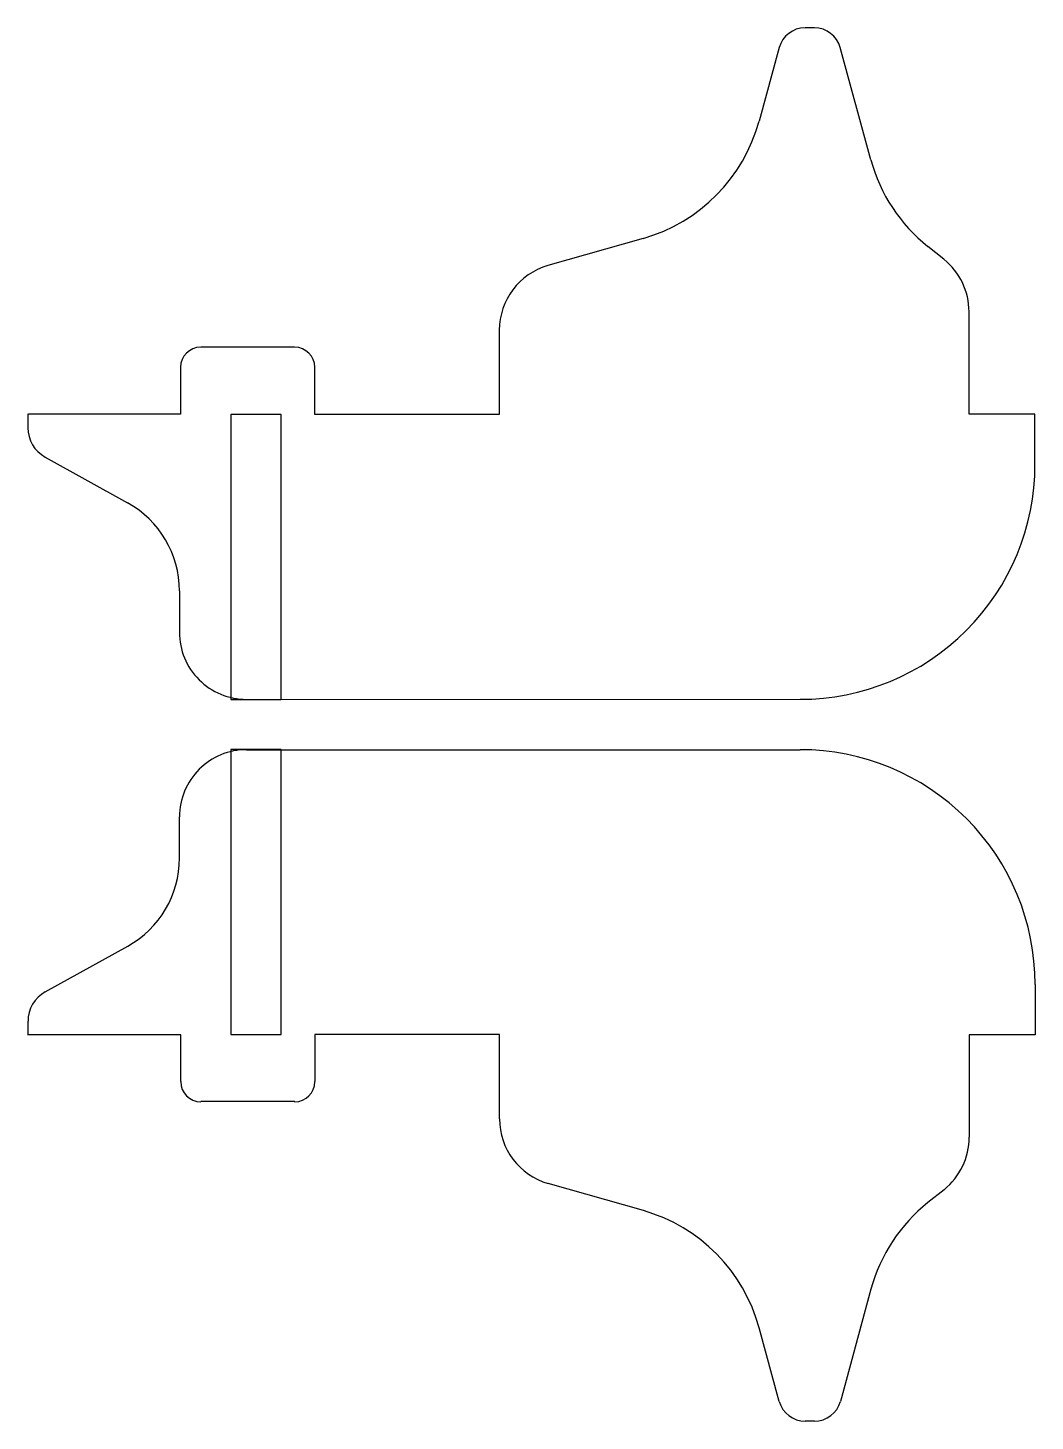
# Model space of a CAD drawing. Extents: x 0.5 to 8, y 0.5 to 10.9.
import ezdxf

# ---------------------------------------------------------------- set-up
doc = ezdxf.new("R2010")
doc.units = 0

msp = doc.modelspace()

# ---------------------------------------------------------------- linework, layer by layer
at = {"color": 5, "linetype": 'CONTINUOUS'}
for p, q in [((6.362153, 10.88698), (6.292634, 10.88702)), ((6.099609, 10.73951), (5.950074, 10.19122)), ((6.782944, 9.904419), (6.555161, 10.7395)), ((5.087205, 9.317871), (4.376801, 9.11496)), ((7.327628, 9.161496), (7.208176, 9.257019)), ((7.515336, 8.006928), (7.515336, 8.770813)), ((4.01404, 8.633972), (4.014039, 8.004303)), ((2.488503, 8.50602), (1.787987, 8.506012)), ((1.638024, 8.356019), (1.637986, 8.006928)), ((2.638505, 8.004303), (2.638505, 8.356018)), ((0.5, 8.009033), (0.5, 7.906189)), ((1.637986, 8.006928), (0.503861, 8.006928)), ((2.012558, 8.004456), (2.012558, 5.878662)), ((2.387635, 8.004456), (2.012558, 8.004456)), ((2.387635, 5.878662), (2.387635, 8.004456)), ((4.014039, 8.004303), (2.638505, 8.004303)), ((8.006684, 8.006928), (7.515336, 8.006928)), ((8.0066, 7.631867), (8.006684, 8.006928)), ((0.6287, 7.687634), (1.243363, 7.346039)), ((1.629289, 6.690124), (1.629288, 6.381378)), ((2.012558, 5.878662), (2.387635, 5.878662)), ((2.129487, 5.881103), (6.256028, 5.881165)), ((2.387078, 5.506989), (2.011994, 5.506989)), ((2.011994, 5.506989), (2.011994, 3.381195)), ((2.130448, 5.50586), (6.256989, 5.50586)), ((2.387078, 3.381195), (2.387078, 5.506989)), ((1.630235, 4.6969), (1.630257, 5.005646)), ((0.629616, 3.699494), (1.244355, 4.040985)), ((8.007645, 3.755158), (8.007645, 3.380097)), ((0.500985, 3.377991), (0.500985, 3.480835)), ((1.638955, 3.380097), (0.504853, 3.380097)), ((1.638939, 3.031006), (1.638955, 3.380097)), ((2.011994, 3.381195), (2.387078, 3.381195)), ((4.015007, 3.382721), (2.639237, 3.382721)), ((2.639237, 3.382721), (2.639237, 3.031006)), ((4.015008, 2.753052), (4.015007, 3.382721)), ((8.007645, 3.380097), (7.516312, 3.380097)), ((7.516312, 3.380097), (7.516312, 2.616211)), ((1.792786, 2.883179), (1.788628, 2.883179)), ((1.788628, 2.883179), (1.788956, 2.881012)), ((2.488022, 2.883148), (1.792786, 2.883179)), ((2.489235, 2.881074), (2.488022, 2.883148)), ((5.088182, 2.069158), (4.377785, 2.272064)), ((7.328583, 2.225556), (7.209153, 2.130005)), ((6.783904, 1.482606), (6.556145, 0.647522)), ((6.100594, 0.647523), (5.95105, 1.195801)), ((6.363122, 0.5), (6.293618, 0.5))]:
    msp.add_line(p, q, dxfattribs=at)
for centre, radius, start, end in [((6.292725, 10.68686), 0.200165, 90.02605, 164.7489), ((6.362107, 10.68689), 0.200095, 15.24429, 89.98679), ((4.743704, 10.52018), 1.250416, 285.9447, 344.7472), ((7.989289, 10.23343), 1.250406, 195.2555, 231.3408), ((7.015038, 8.770874), 0.500298, 359.993, 51.33201), ((4.514374, 8.633911), 0.500334, 105.9598, 179.9931), ((1.788048, 8.355988), 0.150024, 90.0233, 179.9883), ((2.488442, 8.355957), 0.150063, 0.023288, 89.97666), ((0.75013, 7.906311), 0.25013, 180.0279, 240.9568), ((6.25599, 7.631775), 1.75061, 270.0012, 0.002996), ((0.879197, 6.690279), 0.750092, 359.9882, 60.95508), ((2.129502, 6.381317), 0.500214, 179.993, 269.9983), ((2.13041, 5.005707), 0.500153, 89.99565, 180.007), ((6.256974, 3.755189), 1.750671, 359.999, 89.99951), ((0.880097, 4.696746), 0.750138, 299.051, 0.011694), ((0.750819, 3.481029), 0.249834, 119.0212, 180.0445), ((1.789002, 3.031075), 0.150063, 180.0264, 269.9824), ((2.489213, 3.031098), 0.150024, 270.0085, 359.9649), ((4.515351, 2.753124), 0.500343, 180.0082, 254.0414), ((7.016044, 2.61618), 0.500268, 308.6634, 0.003527), ((7.989983, 1.153747), 1.25011, 128.6535, 164.7481), ((4.744713, 0.866883), 1.250374, 15.25146, 74.0563), ((6.293733, 0.700192), 0.200192, 195.2537, 269.9671), ((6.36305, 0.700134), 0.200134, 270.0205, 344.7587)]:
    msp.add_arc(centre, radius, start, end, dxfattribs=at)

doc.saveas('drawing.dxf')
